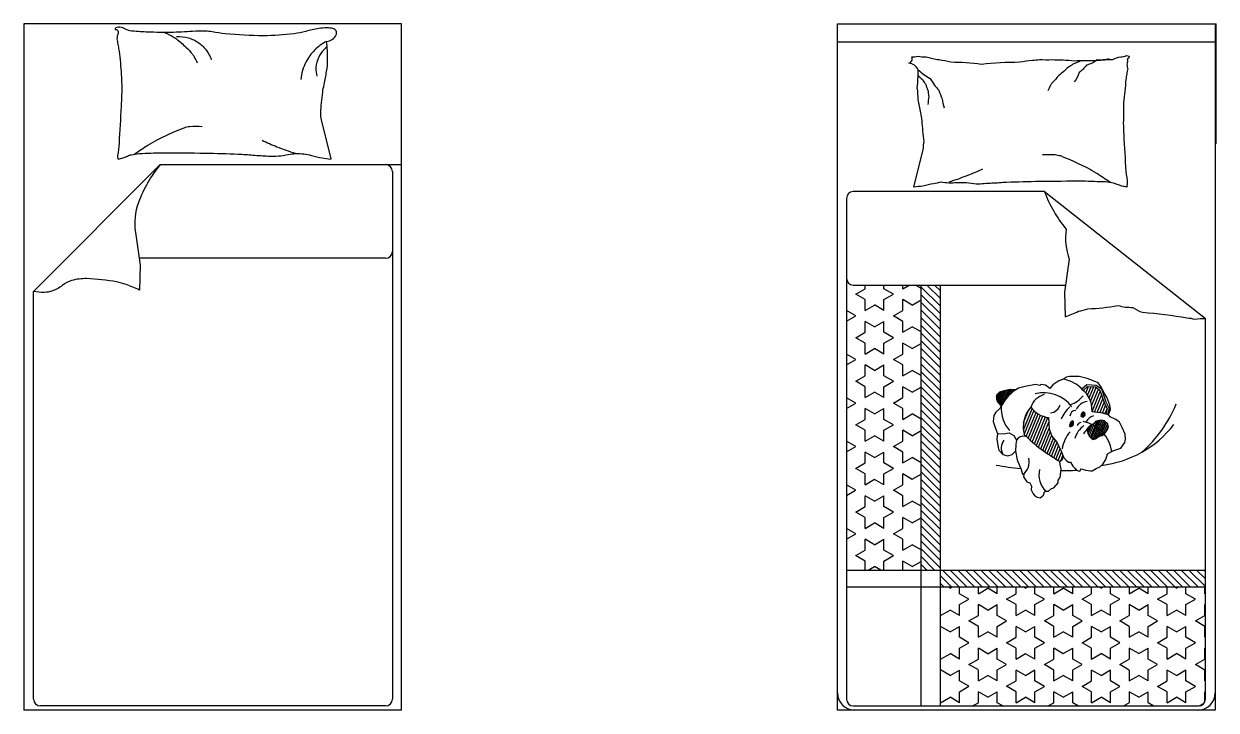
# Model space of a CAD drawing. Header units: inches. Extents: x 10.6 to 53.1, y 14.5 to 39.3.
# Drawn here: x 23.876 to 27.351, y 24.459 to 26.459 of the extents above; entities that cross this region are included whole.
import ezdxf

# ---------------------------------------------------------------- set-up
doc = ezdxf.new("R2010")
doc.units = ezdxf.units.IN
doc.header["$MEASUREMENT"] = 0
for name, color, linetype in [('02', 2, 'Continuous'), ('1', 1, 'Continuous'), ('4', 4, 'Continuous'), ('8', 8, 'Continuous')]:
    doc.layers.add(name, color=color, linetype=linetype)

msp = doc.modelspace()

# ---------------------------------------------------------------- hatches: boundary and pattern name
at = {"layer": '8'}
h = msp.add_hatch(dxfattribs=at)
h.set_pattern_fill('STARS', color=256, scale=0.01, angle=30, style=0)
h.set_pattern_definition([(150, (27.482545, 27.147305), (0.0274963, 0.047625), [0.03175, -0.03175]), (90, (27.482545, 27.147305), (0.0549926, 7e-18), [0.03175, -0.03175]), (30, (27.482545, 27.179055), (0.0274963, -0.047625), [0.03175, -0.03175])])
h.paths.add_polyline_path([(26.2734, 24.8666), (26.4911, 24.8666), (26.4911, 25.6974), (26.2934, 25.6974, -0.414214), (26.2734, 25.7174)])
h.paths.add_polyline_path([(26.5471, 24.8176), (26.5471, 24.4707), (27.2992, 24.4707, 0.414214), (27.3192, 24.4907), (27.3192, 24.8176)])
h = msp.add_hatch(dxfattribs=at)
h.set_pattern_fill('ANSI31', color=256, scale=0.005, style=0)
h.set_pattern_definition([(135, (27.482545, 27.147305), (0.01122532, 0.01122532), [])])
h.paths.add_polyline_path([(26.4911, 24.8666), (26.5471, 24.8666), (26.5471, 25.6974), (26.4911, 25.6974)])
h.paths.add_polyline_path([(26.5471, 24.8666), (26.5471, 24.8176), (27.3192, 24.8176), (27.3192, 24.8666)])
h = msp.add_hatch(dxfattribs=at)
h.set_pattern_fill('ANSI31', color=256, scale=0.06, angle=22.8083, style=0)
h.set_pattern_definition([(67.808265, (35.509697, 45.700601), (-0.006944438, 0.0028328041), [])])
h.paths.add_polyline_path([(26.9819, 25.3667), (26.987, 25.3508), (26.989, 25.3283), (26.9963, 25.3269), (27.0152, 25.3251), (27.029, 25.3212), (27.0328, 25.337), (27.0243, 25.3552), (27.0115, 25.3912), (26.9993, 25.4004), (26.9761, 25.4019), (26.9629, 25.3903), (26.9726, 25.3816)])
h.paths.add_polyline_path([(26.8622, 25.3111, -0.19505), (26.8104, 25.3413, 0.242355), (26.7909, 25.2623, 0.070869), (26.8959, 25.1835), (26.9024, 25.1889), (26.9062, 25.1958), (26.8976, 25.2162), (26.8852, 25.2403), (26.8714, 25.2571), (26.8638, 25.2787)])
h = msp.add_hatch(dxfattribs=at)
h.set_pattern_fill('ANSI31', color=256, scale=0.03, angle=22.8083, style=0)
h.set_pattern_definition([(67.808265, (35.5096972, 45.700601), (-0.00347221906, 0.00141640207), [])])
h.paths.add_polyline_path([(26.767, 25.3922), (26.7665, 25.392), (26.7504, 25.3927), (26.7321, 25.3896), (26.7191, 25.3848), (26.7104, 25.3767), (26.7103, 25.3646), (26.7147, 25.3559), (26.721, 25.348), (26.7242, 25.3441, -0.129501)])
h = msp.add_hatch(dxfattribs=at)
h.set_pattern_fill('ANSI31', color=256, scale=0.014175, angle=22.8083, style=0)
h.set_pattern_definition([(67.808265, (35.5928839, 44.6453672), (-0.0016406235, 0.00066924998), [])])
h.paths.add_polyline_path([(26.9352, 25.293), (26.9347, 25.2984), (26.9326, 25.3014), (26.9279, 25.2985), (26.9251, 25.2947), (26.9235, 25.2872), (26.9257, 25.2843), (26.9298, 25.2857), (26.9336, 25.2885)])
h.paths.add_polyline_path([(26.9684, 25.3173), (26.9687, 25.3215), (26.9671, 25.3259), (26.9648, 25.3273), (26.9631, 25.3271), (26.9606, 25.3246), (26.9577, 25.3216), (26.957, 25.3163), (26.959, 25.313), (26.9632, 25.3128)])
h = msp.add_hatch(dxfattribs=at)
h.set_pattern_fill('ANSI31', color=256, scale=0.035437, angle=22.8083, style=0)
h.set_pattern_definition([(67.808265, (35.592884, 44.645367), (-0.0041015588, 0.0016731249), [])])
h.paths.add_polyline_path([(26.9956, 25.2942), (26.983, 25.2875), (26.9792, 25.2843), (26.9765, 25.2791), (26.9753, 25.2751), (26.9764, 25.2661), (26.9815, 25.2558), (26.9907, 25.2475), (26.9992, 25.2492), (27.0102, 25.2571), (27.0184, 25.2594), (27.0247, 25.2631), (27.0333, 25.2741), (27.0366, 25.283), (27.0336, 25.294), (27.0254, 25.3019), (27.0164, 25.304), (27.0092, 25.3031), (26.9988, 25.2996)])

# ---------------------------------------------------------------- linework, layer by layer
at = {"layer": '02'}
for p, q in [((23.8764, 26.4586), (23.8764, 24.4586)), ((24.9764, 26.4586), (23.8764, 26.4586)), ((24.9764, 24.4586), (24.9764, 26.4586)), ((26.2476, 26.4062), (27.3476, 26.4062)), ((24.2738, 26.0482), (23.9049, 25.6784)), ((24.2738, 26.0482), (24.9764, 26.0482)), ((24.9506, 26.0282), (24.9506, 24.4907)), ((26.8503, 25.97), (26.2934, 25.97)), ((26.8503, 25.97), (27.3192, 25.6003)), ((26.2734, 25.95), (26.2734, 24.4907)), ((24.9306, 25.7756), (24.212, 25.7756)), ((23.9049, 24.4907), (23.9049, 25.6784)), ((26.2934, 25.6974), (26.9121, 25.6974)), ((27.3192, 24.4907), (27.3192, 25.6003)), ((26.2734, 24.8666), (27.3192, 24.8666)), ((26.2734, 24.8176), (27.3192, 24.8176)), ((24.9764, 24.4586), (23.8764, 24.4586)), ((24.9306, 24.4707), (23.9249, 24.4707)), ((26.2934, 24.4707), (27.2992, 24.4707))]:
    msp.add_line(p, q, dxfattribs=at)
for points in [[(24.7585, 26.4073, 0.263368), (24.7864, 26.4261, 0.494818), (24.7772, 26.4449, 0.049225), (24.7596, 26.4466, 0.036831), (24.7359, 26.4449, 0.031893), (24.698, 26.4367, -0.035782), (24.664, 26.4297, -0.032941), (24.5744, 26.4238, -0.026564), (24.4631, 26.4297, -0.017905), (24.4256, 26.4351, 0.033397), (24.4054, 26.4374, 0.03204), (24.3683, 26.4366, -0.018442), (24.304, 26.4336, -0.010837), (24.2393, 26.4344, -0.014624), (24.1913, 26.4374, -0.111249), (24.1688, 26.4447, 0.153708), (24.1519, 26.4486, 0.076444), (24.1445, 26.4469, 0.215512), (24.1425, 26.4449, 0.585858), (24.1452, 26.4418, -0.363489), (24.15, 26.4392, -0.191716), (24.1501, 26.4277, 0.129675), (24.1482, 26.4111, 0.01735), (24.1512, 26.3943, -0.019326), (24.1538, 26.3792, -0.018818), (24.1604, 26.3108, -0.021828), (24.1613, 26.2516, -0.006204), (24.1599, 26.2177, -0.001963), (24.1538, 26.1108, -0.028341), (24.1495, 26.0747, 0.117014), (24.15, 26.0658, 0.36606), (24.1515, 26.0649, 0.03973), (24.1651, 26.0677, 0.048309), (24.1788, 26.0732, -0.062981), (24.1895, 26.0771, -0.04058), (24.2129, 26.0804, -0.014345), (24.2796, 26.0827, -0.005484), (24.4051, 26.0819, -0.007153), (24.5012, 26.0789, -0.008762), (24.5437, 26.0762, 0.008153), (24.5895, 26.0733, 0.06251), (24.6466, 26.0777, -0.078669), (24.6922, 26.0797, -0.047825), (24.7145, 26.075, 0.034494), (24.7453, 26.0677, 0.023571), (24.7707, 26.0647, 0.510228), (24.7716, 26.0658), (24.7641, 26.0958), (24.7434, 26.1784, -0.073041), (24.7415, 26.198, -0.023305), (24.7472, 26.2591, -0.018299), (24.7513, 26.2819, 0.01097), (24.7586, 26.3199, 0.042281), (24.7615, 26.3542, 0.027201), (24.7586, 26.4076)], [(24.2846, 26.4335, -0.027842), (24.3084, 26.4229, -0.048685), (24.3209, 26.4148, -0.023666), (24.3488, 26.3905, -0.031223), (24.3679, 26.3698, -0.046801), (24.373, 26.3621, -0.023191), (24.381, 26.3454)], [(24.3213, 26.4214, -0.088153), (24.3558, 26.4178, -0.088153), (24.387, 26.4026, -0.077547), (24.4087, 26.381, -0.077547), (24.4227, 26.3538)], [(24.7586, 26.4073, 0.077379), (24.7238, 26.382, 0.077379), (24.6984, 26.3473, 0.047525), (24.6884, 26.3227, 0.047525), (24.6833, 26.2966)], [(24.7601, 26.3913, 0.05369), (24.7459, 26.3783, 0.070312), (24.7378, 26.366, 0.015448), (24.7341, 26.3575, 0.013244), (24.7303, 26.3473, 0.082127), (24.7273, 26.3292, 0.064164), (24.7303, 26.306)], [(26.4827, 26.325, 0.263368), (26.4548, 26.3438, 0.494818), (26.4639, 26.3625, 0.049225), (26.4816, 26.3642, 0.036831), (26.5052, 26.3625, 0.031893), (26.5432, 26.3544, -0.035782), (26.5771, 26.3474, -0.032941), (26.6668, 26.3415, -0.026564), (26.778, 26.3474, -0.017905), (26.8155, 26.3527, 0.033397), (26.8357, 26.355, 0.03204), (26.8728, 26.3543, -0.018442), (26.9371, 26.3512, -0.010837), (27.0019, 26.352, -0.014624), (27.0498, 26.355, -0.111249), (27.0724, 26.3623, 0.153708), (27.0892, 26.3662, 0.076444), (27.0967, 26.3645, 0.215512), (27.0986, 26.3625, 0.585858), (27.096, 26.3595, -0.363489), (27.0911, 26.3569, -0.191716), (27.0911, 26.3453, 0.129675), (27.093, 26.3287, 0.01735), (27.09, 26.3119, -0.019326), (27.0874, 26.2968, -0.018818), (27.0808, 26.2284, -0.021828), (27.0799, 26.1692, -0.006204), (27.0812, 26.1354, -0.001963), (27.0874, 26.0285, -0.028341), (27.0916, 25.9923, 0.117014), (27.0911, 25.9834, 0.36606), (27.0897, 25.9825, 0.03973), (27.0761, 25.9853, 0.048309), (27.0624, 25.9908, -0.062981), (27.0517, 25.9947, -0.04058), (27.0283, 25.9981, -0.014345), (26.9616, 26.0003, -0.005484), (26.8361, 25.9996, -0.007153), (26.74, 25.9966, -0.008762), (26.6974, 25.9939, 0.008153), (26.6517, 25.9909, 0.06251), (26.5946, 25.9953, -0.078669), (26.549, 25.9974, -0.047825), (26.5266, 25.9927, 0.034494), (26.4958, 25.9853, 0.023571), (26.4705, 25.9823, 0.510228), (26.4696, 25.9834), (26.4771, 26.0135), (26.4977, 26.096, -0.073041), (26.4997, 26.1156, -0.023305), (26.494, 26.1767, -0.018299), (26.4899, 26.1996, 0.01097), (26.4826, 26.2376, 0.042281), (26.4796, 26.2719, 0.027201), (26.4826, 26.3253)], [(26.9566, 26.3512, -0.027842), (26.9328, 26.3406, -0.048685), (26.9202, 26.3325, -0.023666), (26.8923, 26.3081, -0.031223), (26.8733, 26.2874, -0.046801), (26.8682, 26.2798, -0.023191), (26.8602, 26.263)], [(27.0385, 26.3569, -0.088153), (27.004, 26.3533, -0.088153), (26.9728, 26.3381, -0.077547), (26.9512, 26.3165, -0.077547), (26.9371, 26.2893)], [(26.481, 26.3089, 0.05369), (26.4953, 26.296, 0.070312), (26.5034, 26.2837, 0.015448), (26.5071, 26.2751, 0.013244), (26.5109, 26.2649, 0.082127), (26.5139, 26.2468, 0.064164), (26.5109, 26.2236)], [(26.4825, 26.325, 0.077379), (26.5173, 26.2996, 0.077379), (26.5428, 26.2649, 0.047525), (26.5527, 26.2403, 0.047525), (26.5578, 26.2142)], [(24.1989, 26.0789, -0.016108), (24.2378, 26.1052, -0.024599), (24.2646, 26.1202, -0.009477), (24.3136, 26.1435, -0.015937), (24.3435, 26.1559, -0.072521), (24.3598, 26.1595, -0.033339), (24.396, 26.1596)], [(24.6681, 26.0805, -0.009729), (24.6408, 26.0895, -0.009729), (24.6139, 26.0996, -0.007971), (24.5921, 26.1086, -0.007971), (24.5707, 26.1183)], [(27.0423, 25.9966, -0.016108), (27.0034, 26.0228, -0.024599), (26.9766, 26.0378, -0.009477), (26.9275, 26.0611, -0.015937), (26.8977, 26.0735, -0.072521), (26.8814, 26.0771, -0.033339), (26.8451, 26.0773)], [(24.2738, 26.0482, 0.085272), (24.2105, 25.9381, 0.124044), (24.2013, 25.8506), (24.2149, 25.7552), (24.2132, 25.6827)], [(26.5731, 25.9981, -0.009729), (26.6004, 26.0071, -0.009729), (26.6273, 26.0172, -0.007971), (26.649, 26.0262, -0.007971), (26.6705, 26.036)], [(26.8503, 25.97, 0.085272), (26.9136, 25.8599, 0.124044), (26.9228, 25.7724), (26.9091, 25.677), (26.9109, 25.6045)], [(24.2132, 25.6827, 0.027362), (24.1746, 25.6991, 0.040834), (24.1475, 25.7065, 0.038441), (24.0599, 25.716, 0.076528), (24.0157, 25.7106, 0.103649), (23.9882, 25.6963, -0.093398), (23.9581, 25.6797, -0.072727), (23.9359, 25.676, -0.052315), (23.9049, 25.6784)], [(26.9109, 25.6045, 0.027362), (26.9494, 25.6209, 0.040834), (26.9766, 25.6283, 0.038441), (27.0642, 25.6378, 0.076528), (27.1083, 25.6324, 0.103649), (27.1359, 25.6181, -0.024468), (27.266, 25.6016, -0.072727), (27.2881, 25.5978, -0.052315), (27.3192, 25.6003)]]:
    msp.add_lwpolyline(points, format="xyb", dxfattribs=at)
for points in [[(26.4911, 24.4707), (26.4911, 25.6974)], [(26.5471, 24.4707), (26.5471, 25.6974)], [(26.7242, 25.3441), (26.72, 25.3379), (26.7087, 25.3271), (26.7025, 25.3169), (26.7013, 25.2999), (26.7067, 25.2818), (26.7139, 25.2646), (26.7119, 25.2479), (26.7159, 25.224), (26.7176, 25.2165), (26.7289, 25.2039), (26.7435, 25.1996), (26.756, 25.204), (26.7662, 25.2136), (26.7708, 25.1884), (26.7823, 25.1594), (26.7861, 25.1467), (26.7904, 25.1455), (26.7889, 25.1382), (26.7989, 25.1235), (26.8074, 25.1211), (26.8123, 25.1111), (26.8114, 25.1009), (26.8177, 25.0893), (26.8229, 25.0825), (26.8289, 25.079), (26.8378, 25.0775), (26.848, 25.0855), (26.8501, 25.0947), (26.854, 25.0963), (26.8621, 25.0967), (26.871, 25.1042), (26.8776, 25.1062), (26.8904, 25.1206), (26.89, 25.1287), (26.8964, 25.1367), (26.899, 25.1611), (26.8958, 25.1741), (26.8951, 25.1828), (26.9024, 25.1889), (26.9062, 25.1958), (26.9137, 25.1869), (26.9199, 25.1812), (26.9261, 25.1808), (26.9331, 25.1694), (26.9393, 25.1638), (26.9441, 25.1575), (26.9514, 25.1546), (26.9556, 25.1571), (26.9559, 25.1617), (26.9615, 25.1611), (26.9712, 25.1576), (26.9848, 25.1558), (26.9898, 25.1564), (27.0007, 25.1625), (27.012, 25.168), (27.0209, 25.1755), (27.0289, 25.1887), (27.034, 25.2051), (27.0405, 25.2093), (27.0521, 25.2157), (27.0616, 25.2182), (27.0728, 25.2222), (27.0841, 25.2382), (27.086, 25.248), (27.0851, 25.2627), (27.077, 25.2819), (27.0688, 25.2979), (27.0581, 25.3055), (27.0418, 25.3137), (27.0366, 25.319), (27.0429, 25.3345), (27.0412, 25.3473), (27.0322, 25.3706), (27.0254, 25.3813), (27.0166, 25.3986), (27.007, 25.4126), (26.9906, 25.4193), (26.9748, 25.4247), (26.9519, 25.4309), (26.9233, 25.4309), (26.9142, 25.4293), (26.9056, 25.4227), (26.8926, 25.4179), (26.8747, 25.4067), (26.8663, 25.3964), (26.8532, 25.4059), (26.8399, 25.4071), (26.8364, 25.4048), (26.8238, 25.4078), (26.7942, 25.4014), (26.7825, 25.3987), (26.7749, 25.397), (26.7703, 25.3936), (26.7665, 25.392), (26.7504, 25.3927), (26.7321, 25.3896), (26.7191, 25.3848), (26.7104, 25.3767), (26.7103, 25.3646), (26.7147, 25.3559), (26.721, 25.348), (26.7242, 25.3441)], [(26.9593, 25.3945), (26.9742, 25.4076), (27.0013, 25.4058), (27.0161, 25.3946), (27.0294, 25.3573), (27.0386, 25.3376), (27.0343, 25.3199)], [(26.9629, 25.3903), (26.9761, 25.4019), (26.9993, 25.4004), (27.0115, 25.3912), (27.0243, 25.3552), (27.0328, 25.337), (27.029, 25.3212)], [(27.0366, 25.319), (27.0152, 25.3251), (26.9963, 25.3269), (26.989, 25.3283), (26.987, 25.3508), (26.9819, 25.3667), (26.9726, 25.3816), (26.9629, 25.3903)], [(26.9577, 25.3216), (26.957, 25.3163), (26.959, 25.313), (26.9632, 25.3128), (26.9684, 25.3173), (26.9687, 25.3215), (26.9671, 25.3259), (26.9648, 25.3273), (26.9631, 25.3271), (26.9606, 25.3246), (26.9577, 25.3216)], [(26.8622, 25.3111), (26.8638, 25.2787), (26.8714, 25.2571), (26.8852, 25.2403), (26.8976, 25.2162), (26.9062, 25.1958)], [(26.9251, 25.2947), (26.9235, 25.2872), (26.9257, 25.2843), (26.9298, 25.2857), (26.9336, 25.2885), (26.9352, 25.293), (26.9347, 25.2984), (26.9326, 25.3014), (26.9279, 25.2985), (26.9251, 25.2947)], [(26.9956, 25.2942), (26.983, 25.2875), (26.9792, 25.2843), (26.9765, 25.2791), (26.9753, 25.2751), (26.9764, 25.2661), (26.9815, 25.2558), (26.9907, 25.2475), (26.9992, 25.2492), (27.0102, 25.2571), (27.0184, 25.2594), (27.0247, 25.2631), (27.0333, 25.2741), (27.0366, 25.283), (27.0336, 25.294), (27.0254, 25.3019), (27.0164, 25.304), (27.0092, 25.3031), (26.9988, 25.2996), (26.9956, 25.2942)], [(26.7139, 25.2646), (26.731, 25.2635), (26.7477, 25.2667), (26.7615, 25.259), (26.7687, 25.2455), (26.7669, 25.2335), (26.7662, 25.2136)]]:
    msp.add_lwpolyline(points, dxfattribs=at)
for centre, radius, start, end in [((24.9306, 26.0282), 0.02, 0, 90), ((26.2934, 25.95), 0.02, 90, 180), ((24.9306, 25.7956), 0.02, 270, 0), ((26.2934, 25.7174), 0.02, 180, 270), ((26.8369, 25.2868), 0.1265, 119.3586, 153.0552), ((26.891, 25.3298), 0.094, 40.0646, 81.0184), ((26.8643, 25.3232), 0.0568, 104.7325, 161.4551), ((26.8483, 25.2811), 0.1025, 36.6141, 103.9334), ((26.903, 25.4221), 0.0765, 287.6284, 321.9822), ((26.8214, 25.3384), 0.0974, 176.6283, 221.5254), ((26.8773, 25.2829), 0.0888, 138.8697, 193.3627), ((26.8735, 25.3901), 0.0797, 217.7547, 261.9024), ((26.865, 25.3564), 0.0317, 275.5542, 345.9589), ((27.0021, 25.2606), 0.1131, 133.4778, 156.0857), ((26.9428, 25.3137), 0.0186, 94.2478, 176.558), ((26.9831, 25.313), 0.0461, 101.014, 151.9838), ((26.89, 25.4906), 0.3715, 311.0314, 337.8934), ((26.9568, 25.2854), 0.011, 90.1097, 167.3601), ((26.9436, 25.1975), 0.1039, 8.3054, 78.9473), ((27.0046, 25.2782), 0.0393, 106.6236, 147.032), ((27.0019, 25.2764), 0.0177, 7.7782, 95.1837), ((27.1203, 25.5914), 0.4656, 224.9707, 241.1855), ((27.0058, 25.2023), 0.1054, 140.1138, 170.2426), ((27.0047, 25.2313), 0.0687, 124.8006, 164.2713), ((27.2603, 25.0603), 0.3593, 141.9927, 145.4886), ((26.995, 25.2692), 0.0146, 274.9536, 77.0589), ((27.0079, 25.2727), 0.013, 280.7395, 28.1073), ((26.9781, 25.4863), 0.3169, 276.9513, 321.9435), ((27.017, 25.2881), 0.00965, 284.3938, 14.927), ((26.7641, 25.2223), 0.0397, 144.8325, 207.5513), ((26.7882, 25.2343), 0.0225, 73.0797, 150.2757), ((26.7618, 25.1814), 0.0441, 306.8303, 14.4951), ((26.8902, 26.159), 1.0025, 259.6217, 263.7472), ((26.9017, 25.1439), 0.0675, 166.5554, 224.9062), ((26.8902, 26.159), 1.0025, 270.4734, 273.0628), ((26.2976, 24.5086), 0.05, 180, 270), ((27.2976, 24.5086), 0.05, 270, 0), ((23.9249, 24.4907), 0.02, 180, 270), ((24.9306, 24.4907), 0.02, 270, 0), ((26.2934, 24.4907), 0.02, 180, 270), ((27.2992, 24.4907), 0.02, 270, 0)]:
    msp.add_arc(centre, radius, start, end, dxfattribs=at)
at = {"layer": '1'}
msp.add_line((26.2476, 26.4586), (27.3506, 26.4586), dxfattribs=at)
at = {"layer": '4'}
for p, q in [((26.2476, 24.4586), (26.2476, 26.4586)), ((27.3476, 26.4586), (27.3476, 24.4586)), ((27.3506, 26.1086), (27.3506, 26.4586)), ((27.3476, 24.4586), (26.2476, 24.4586))]:
    msp.add_line(p, q, dxfattribs=at)

doc.saveas('drawing.dxf')
